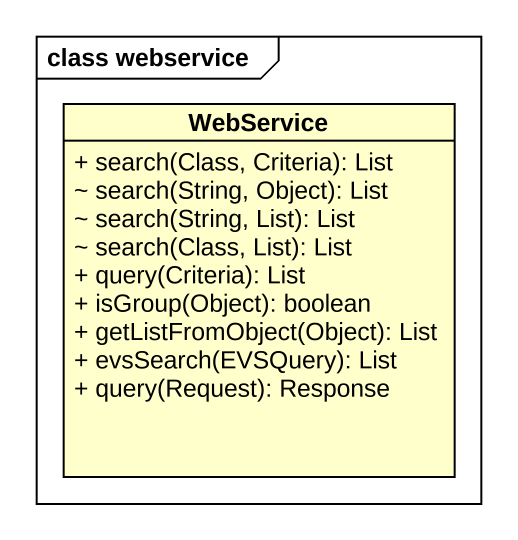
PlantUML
@startuml
mainframe class webservice
hide circle
hide empty members
skinparam classAttributeIconSize 0
class WebService {
  + search(Class, Criteria): List
  ~ search(String, Object): List
  ~ search(String, List): List
  ~ search(Class, List): List
  + query(Criteria): List
  + isGroup(Object): boolean
  + getListFromObject(Object): List
  + evsSearch(EVSQuery): List
  + query(Request): Response
}
@enduml
